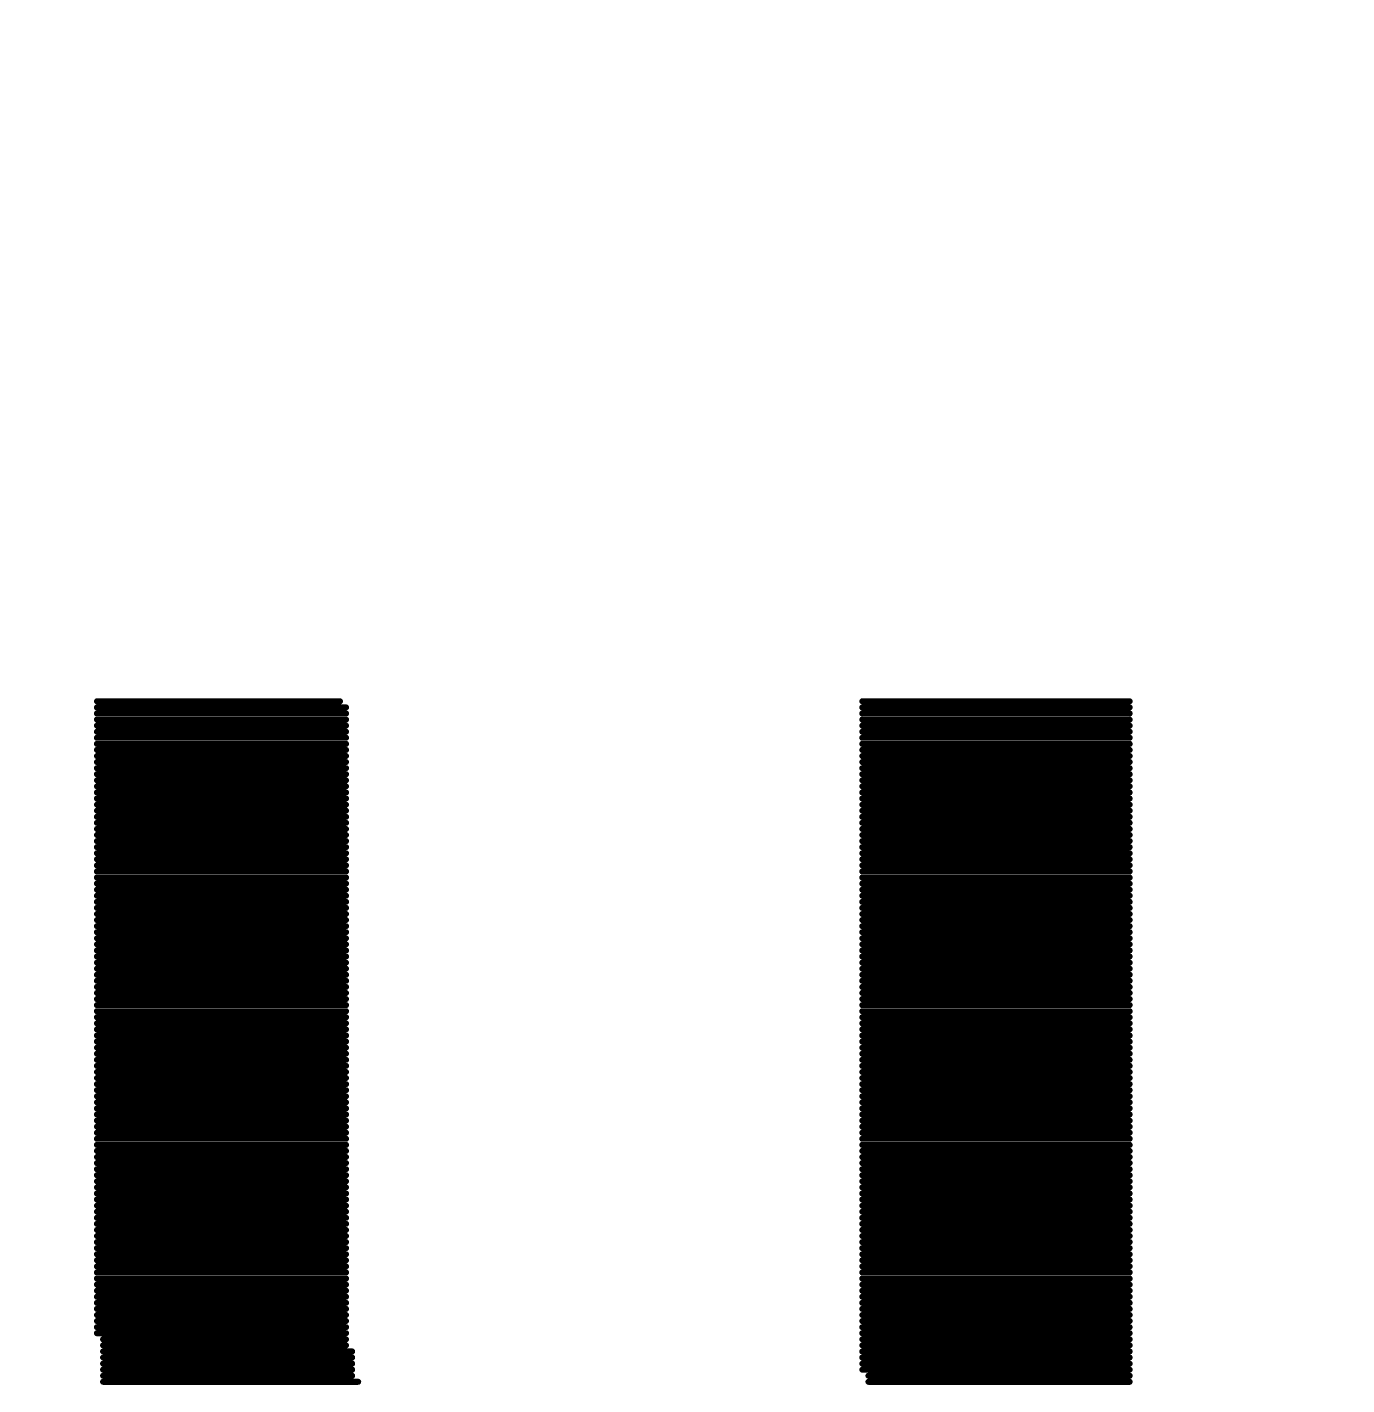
# Model space of a CAD drawing. Header units: millimetres. Extents: x -46.4 to 46.4, y -47.3 to 46.4.
# Drawn here: x -14.223 to -12.843, y 0.961 to 2.38 of the extents above; entities that cross this region are included whole.
import ezdxf

# ---------------------------------------------------------------- set-up
doc = ezdxf.new("R2010")
doc.units = ezdxf.units.MM
doc.layers.add('BottomOverlay', color=54, linetype='Continuous')
doc.layers.add('Mechanical1', color=6, linetype='Continuous')

# ---------------------------------------------------------------- blocks, each defined once
blk = doc.blocks.new('________2')
at = {"layer": 'BottomOverlay', "const_width": 0.00635}
for points in [[(9.8504, -1.3242), (10.1044, -1.3242)], [(9.8504, -1.3306), (10.1107, -1.3306)], [(9.8504, -1.3369), (10.1107, -1.3369)], [(10.6505, -1.3242), (10.9299, -1.3242)], [(10.6505, -1.3306), (10.9299, -1.3306)], [(10.6505, -1.3369), (10.9299, -1.3369)], [(9.8504, -1.3433), (10.1107, -1.3433)], [(9.8504, -1.3496), (10.1107, -1.3496)], [(10.6505, -1.3433), (10.9299, -1.3433)], [(10.6505, -1.3496), (10.9299, -1.3496)], [(9.8504, -1.356), (10.1107, -1.356)], [(9.8504, -1.3623), (10.1107, -1.3623)], [(10.6505, -1.356), (10.9299, -1.356)], [(10.6505, -1.3623), (10.9299, -1.3623)], [(9.8504, -1.3687), (10.1107, -1.3687)], [(9.8504, -1.375), (10.1107, -1.375)], [(10.6505, -1.3687), (10.9299, -1.3687)], [(10.6505, -1.375), (10.9299, -1.375)], [(9.8504, -1.3814), (10.1107, -1.3814)], [(9.8504, -1.3877), (10.1107, -1.3877)], [(10.6505, -1.3814), (10.9299, -1.3814)], [(10.6505, -1.3877), (10.9299, -1.3877)], [(9.8504, -1.3941), (10.1107, -1.3941)], [(9.8504, -1.4004), (10.1107, -1.4004)], [(9.8504, -1.4068), (10.1107, -1.4068)], [(10.6505, -1.3941), (10.9299, -1.3941)], [(10.6505, -1.4004), (10.9299, -1.4004)], [(10.6505, -1.4068), (10.9299, -1.4068)], [(9.8504, -1.4131), (10.1107, -1.4131)], [(9.8504, -1.4195), (10.1107, -1.4195)], [(10.6505, -1.4131), (10.9299, -1.4131)], [(10.6505, -1.4195), (10.9299, -1.4195)], [(9.8504, -1.4258), (10.1107, -1.4258)], [(9.8504, -1.4322), (10.1107, -1.4322)], [(10.6505, -1.4258), (10.9299, -1.4258)], [(10.6505, -1.4322), (10.9299, -1.4322)], [(9.8504, -1.4385), (10.1107, -1.4385)], [(9.8504, -1.4449), (10.1107, -1.4449)], [(10.6505, -1.4385), (10.9299, -1.4385)], [(10.6505, -1.4449), (10.9299, -1.4449)], [(9.8504, -1.4512), (10.1107, -1.4512)], [(9.8504, -1.4576), (10.1107, -1.4576)], [(9.8504, -1.4639), (10.1107, -1.4639)], [(10.6505, -1.4512), (10.9299, -1.4512)], [(10.6505, -1.4576), (10.9299, -1.4576)], [(10.6505, -1.4639), (10.9299, -1.4639)], [(9.8504, -1.4703), (10.1107, -1.4703)], [(9.8504, -1.4766), (10.1107, -1.4766)], [(10.6505, -1.4703), (10.9299, -1.4703)], [(10.6505, -1.4766), (10.9299, -1.4766)], [(9.8504, -1.483), (10.1107, -1.483)], [(9.8504, -1.4893), (10.1107, -1.4893)], [(10.6505, -1.483), (10.9299, -1.483)], [(10.6505, -1.4893), (10.9299, -1.4893)], [(9.8504, -1.4957), (10.1107, -1.4957)], [(9.8504, -1.502), (10.1107, -1.502)], [(10.6505, -1.4957), (10.9299, -1.4957)], [(10.6505, -1.502), (10.9299, -1.502)], [(9.8504, -1.5084), (10.1107, -1.5084)], [(9.8504, -1.5147), (10.1107, -1.5147)], [(9.8504, -1.5211), (10.1107, -1.5211)], [(10.6505, -1.5084), (10.9299, -1.5084)], [(10.6505, -1.5147), (10.9299, -1.5147)], [(10.6505, -1.5211), (10.9299, -1.5211)], [(9.8504, -1.5274), (10.1107, -1.5274)], [(9.8504, -1.5338), (10.1107, -1.5338)], [(10.6505, -1.5274), (10.9299, -1.5274)], [(10.6505, -1.5338), (10.9299, -1.5338)], [(9.8504, -1.5401), (10.1107, -1.5401)], [(9.8504, -1.5465), (10.1107, -1.5465)], [(10.6505, -1.5401), (10.9299, -1.5401)], [(10.6505, -1.5465), (10.9299, -1.5465)], [(9.8504, -1.5528), (10.1107, -1.5528)], [(9.8504, -1.5592), (10.1107, -1.5592)], [(10.6505, -1.5528), (10.9299, -1.5528)], [(10.6505, -1.5592), (10.9299, -1.5592)], [(9.8504, -1.5655), (10.1107, -1.5655)], [(9.8504, -1.5719), (10.1107, -1.5719)], [(9.8504, -1.5782), (10.1107, -1.5782)], [(10.6505, -1.5655), (10.9299, -1.5655)], [(10.6505, -1.5719), (10.9299, -1.5719)], [(10.6505, -1.5782), (10.9299, -1.5782)], [(9.8504, -1.5846), (10.1107, -1.5846)], [(9.8504, -1.5909), (10.1107, -1.5909)], [(10.6505, -1.5846), (10.9299, -1.5846)], [(10.6505, -1.5909), (10.9299, -1.5909)], [(9.8504, -1.5973), (10.1107, -1.5973)], [(9.8504, -1.6036), (10.1107, -1.6036)], [(10.6505, -1.5973), (10.9299, -1.5973)], [(10.6505, -1.6036), (10.9299, -1.6036)], [(9.8504, -1.61), (10.1107, -1.61)], [(9.8504, -1.6163), (10.1107, -1.6163)], [(10.6505, -1.61), (10.9299, -1.61)], [(10.6505, -1.6163), (10.9299, -1.6163)], [(9.8504, -1.6227), (10.1107, -1.6227)], [(9.8504, -1.629), (10.1107, -1.629)], [(10.6505, -1.6227), (10.9299, -1.6227)], [(10.6505, -1.629), (10.9299, -1.629)], [(9.8504, -1.6354), (10.1107, -1.6354)], [(9.8504, -1.6417), (10.1107, -1.6417)], [(9.8504, -1.6481), (10.1107, -1.6481)], [(10.6505, -1.6354), (10.9299, -1.6354)], [(10.6505, -1.6417), (10.9299, -1.6417)], [(10.6505, -1.6481), (10.9299, -1.6481)], [(9.8504, -1.6544), (10.1107, -1.6544)], [(9.8504, -1.6608), (10.1107, -1.6608)], [(10.6505, -1.6544), (10.9299, -1.6544)], [(10.6505, -1.6608), (10.9299, -1.6608)], [(9.8504, -1.6671), (10.1107, -1.6671)], [(9.8504, -1.6735), (10.1107, -1.6735)], [(10.6505, -1.6671), (10.9299, -1.6671)], [(10.6505, -1.6735), (10.9299, -1.6735)], [(9.8504, -1.6798), (10.1107, -1.6798)], [(9.8504, -1.6862), (10.1107, -1.6862)], [(10.6505, -1.6798), (10.9299, -1.6798)], [(10.6505, -1.6862), (10.9299, -1.6862)], [(9.8504, -1.6925), (10.1107, -1.6925)], [(9.8504, -1.6989), (10.1107, -1.6989)], [(9.8504, -1.7052), (10.1107, -1.7052)], [(10.6505, -1.6925), (10.9299, -1.6925)], [(10.6505, -1.6989), (10.9299, -1.6989)], [(10.6505, -1.7052), (10.9299, -1.7052)], [(9.8504, -1.7116), (10.1107, -1.7116)], [(9.8504, -1.7179), (10.1107, -1.7179)], [(10.6505, -1.7116), (10.9299, -1.7116)], [(10.6505, -1.7179), (10.9299, -1.7179)], [(9.8504, -1.7243), (10.1107, -1.7243)], [(9.8504, -1.7306), (10.1107, -1.7306)], [(10.6505, -1.7243), (10.9299, -1.7243)], [(10.6505, -1.7306), (10.9299, -1.7306)], [(9.8504, -1.737), (10.1107, -1.737)], [(9.8504, -1.7433), (10.1107, -1.7433)], [(10.6505, -1.737), (10.9299, -1.737)], [(10.6505, -1.7433), (10.9299, -1.7433)], [(9.8504, -1.7497), (10.1107, -1.7497)], [(9.8504, -1.756), (10.1107, -1.756)], [(9.8504, -1.7624), (10.1107, -1.7624)], [(10.6505, -1.7497), (10.9299, -1.7497)], [(10.6505, -1.756), (10.9299, -1.756)], [(10.6505, -1.7624), (10.9299, -1.7624)], [(9.8504, -1.7687), (10.1107, -1.7687)], [(9.8504, -1.7751), (10.1107, -1.7751)], [(10.6505, -1.7687), (10.9299, -1.7687)], [(10.6505, -1.7751), (10.9299, -1.7751)], [(9.8504, -1.7814), (10.1107, -1.7814)], [(9.8504, -1.7878), (10.1107, -1.7878)], [(10.6505, -1.7814), (10.9299, -1.7814)], [(10.6505, -1.7878), (10.9299, -1.7878)], [(9.8504, -1.7941), (10.1107, -1.7941)], [(9.8504, -1.8005), (10.1107, -1.8005)], [(10.6505, -1.7941), (10.9299, -1.7941)], [(10.6505, -1.8005), (10.9299, -1.8005)], [(9.8504, -1.8068), (10.1107, -1.8068)], [(9.8504, -1.8132), (10.1107, -1.8132)], [(10.6505, -1.8068), (10.9299, -1.8068)], [(10.6505, -1.8132), (10.9299, -1.8132)], [(9.8504, -1.8195), (10.1107, -1.8195)], [(9.8504, -1.8259), (10.1107, -1.8259)], [(9.8504, -1.8322), (10.1107, -1.8322)], [(10.6505, -1.8195), (10.9299, -1.8195)], [(10.6505, -1.8259), (10.9299, -1.8259)], [(10.6505, -1.8322), (10.9299, -1.8322)], [(9.8504, -1.8386), (10.1107, -1.8386)], [(9.8504, -1.8449), (10.1107, -1.8449)], [(10.6505, -1.8386), (10.9299, -1.8386)], [(10.6505, -1.8449), (10.9299, -1.8449)], [(9.8504, -1.8513), (10.1107, -1.8513)], [(9.8504, -1.8576), (10.1107, -1.8576)], [(10.6505, -1.8513), (10.9299, -1.8513)], [(10.6505, -1.8576), (10.9299, -1.8576)], [(9.8504, -1.864), (10.1107, -1.864)], [(9.8504, -1.8703), (10.1107, -1.8703)], [(10.6505, -1.864), (10.9299, -1.864)], [(10.6505, -1.8703), (10.9299, -1.8703)], [(9.8504, -1.8767), (10.1107, -1.8767)], [(9.8504, -1.883), (10.1107, -1.883)], [(9.8504, -1.8894), (10.1107, -1.8894)], [(10.6505, -1.8767), (10.9299, -1.8767)], [(10.6505, -1.883), (10.9299, -1.883)], [(10.6505, -1.8894), (10.9299, -1.8894)], [(9.8504, -1.8957), (10.1107, -1.8957)], [(9.8504, -1.9021), (10.1107, -1.9021)], [(10.6505, -1.8957), (10.9299, -1.8957)], [(10.6505, -1.9021), (10.9299, -1.9021)], [(9.8504, -1.9084), (10.1107, -1.9084)], [(9.8504, -1.9148), (10.1107, -1.9148)], [(10.6505, -1.9084), (10.9299, -1.9084)], [(10.6505, -1.9148), (10.9299, -1.9148)], [(9.8504, -1.9211), (10.1107, -1.9211)], [(9.8504, -1.9275), (10.1107, -1.9275)], [(10.6505, -1.9211), (10.9299, -1.9211)], [(10.6505, -1.9275), (10.9299, -1.9275)], [(9.8504, -1.9338), (10.1107, -1.9338)], [(9.8504, -1.9402), (10.1107, -1.9402)], [(9.8504, -1.9465), (10.1107, -1.9465)], [(10.6505, -1.9338), (10.9299, -1.9338)], [(10.6505, -1.9402), (10.9299, -1.9402)], [(10.6505, -1.9465), (10.9299, -1.9465)], [(9.8504, -1.9529), (10.1107, -1.9529)], [(9.8504, -1.9592), (10.1107, -1.9592)], [(10.6505, -1.9529), (10.9299, -1.9529)], [(10.6505, -1.9592), (10.9299, -1.9592)], [(9.8504, -1.9656), (10.1107, -1.9656)], [(9.8504, -1.9719), (10.1107, -1.9719)], [(10.6505, -1.9656), (10.9299, -1.9656)], [(10.6505, -1.9719), (10.9299, -1.9719)], [(9.8504, -1.9783), (10.1107, -1.9783)], [(9.8504, -1.9846), (10.1107, -1.9846)], [(10.6505, -1.9783), (10.9299, -1.9783)], [(10.6505, -1.9846), (10.9299, -1.9846)], [(9.8567, -1.991), (10.1107, -1.991)], [(9.8567, -1.9973), (10.1107, -1.9973)], [(9.8567, -2.0037), (10.1171, -2.0037)], [(10.6505, -1.991), (10.9299, -1.991)], [(10.6505, -1.9973), (10.9299, -1.9973)], [(10.6505, -2.0037), (10.9299, -2.0037)], [(9.8567, -2.01), (10.1171, -2.01)], [(9.8567, -2.0164), (10.1171, -2.0164)], [(10.6505, -2.01), (10.9299, -2.01)], [(10.6505, -2.0164), (10.9299, -2.0164)], [(9.8567, -2.0227), (10.1171, -2.0227)], [(9.8567, -2.0291), (10.1171, -2.0291)], [(10.6505, -2.0227), (10.9299, -2.0227)], [(10.6568, -2.0291), (10.9299, -2.0291)], [(9.8567, -2.0354), (10.1234, -2.0354)], [(10.6568, -2.0354), (10.9299, -2.0354)]]:
    blk.add_lwpolyline(points, dxfattribs=at)
at = {"layer": 'BottomOverlay', "const_width": 0.00317}
for points in [[(9.8488, -1.3242, 1), (9.852, -1.3242, 1)], [(9.8488, -1.3306, 1), (9.852, -1.3306, 1)], [(9.8488, -1.3369, 1), (9.852, -1.3369, 1)], [(10.1028, -1.3242, 1), (10.106, -1.3242, 1)], [(10.1092, -1.3306, 1), (10.1123, -1.3306, 1)], [(10.1092, -1.3369, 1), (10.1123, -1.3369, 1)], [(10.6489, -1.3242, 1), (10.6521, -1.3242, 1)], [(10.6489, -1.3306, 1), (10.6521, -1.3306, 1)], [(10.6489, -1.3369, 1), (10.6521, -1.3369, 1)], [(10.9283, -1.3242, 1), (10.9315, -1.3242, 1)], [(10.9283, -1.3306, 1), (10.9315, -1.3306, 1)], [(10.9283, -1.3369, 1), (10.9315, -1.3369, 1)], [(9.8488, -1.3433, 1), (9.852, -1.3433, 1)], [(9.8488, -1.3496, 1), (9.852, -1.3496, 1)], [(10.1092, -1.3433, 1), (10.1123, -1.3433, 1)], [(10.1092, -1.3496, 1), (10.1123, -1.3496, 1)], [(10.6489, -1.3433, 1), (10.6521, -1.3433, 1)], [(10.6489, -1.3496, 1), (10.6521, -1.3496, 1)], [(10.9283, -1.3433, 1), (10.9315, -1.3433, 1)], [(10.9283, -1.3496, 1), (10.9315, -1.3496, 1)], [(9.8488, -1.356, 1), (9.852, -1.356, 1)], [(9.8488, -1.3623, 1), (9.852, -1.3623, 1)], [(10.1092, -1.356, 1), (10.1123, -1.356, 1)], [(10.1092, -1.3623, 1), (10.1123, -1.3623, 1)], [(10.6489, -1.356, 1), (10.6521, -1.356, 1)], [(10.6489, -1.3623, 1), (10.6521, -1.3623, 1)], [(10.9283, -1.356, 1), (10.9315, -1.356, 1)], [(10.9283, -1.3623, 1), (10.9315, -1.3623, 1)], [(9.8488, -1.3687, 1), (9.852, -1.3687, 1)], [(9.8488, -1.375, 1), (9.852, -1.375, 1)], [(10.1092, -1.3687, 1), (10.1123, -1.3687, 1)], [(10.1092, -1.375, 1), (10.1123, -1.375, 1)], [(10.6489, -1.3687, 1), (10.6521, -1.3687, 1)], [(10.6489, -1.375, 1), (10.6521, -1.375, 1)], [(10.9283, -1.3687, 1), (10.9315, -1.3687, 1)], [(10.9283, -1.375, 1), (10.9315, -1.375, 1)], [(9.8488, -1.3814, 1), (9.852, -1.3814, 1)], [(9.8488, -1.3877, 1), (9.852, -1.3877, 1)], [(10.1092, -1.3814, 1), (10.1123, -1.3814, 1)], [(10.1092, -1.3877, 1), (10.1123, -1.3877, 1)], [(10.6489, -1.3814, 1), (10.6521, -1.3814, 1)], [(10.6489, -1.3877, 1), (10.6521, -1.3877, 1)], [(10.9283, -1.3814, 1), (10.9315, -1.3814, 1)], [(10.9283, -1.3877, 1), (10.9315, -1.3877, 1)], [(9.8488, -1.3941, 1), (9.852, -1.3941, 1)], [(9.8488, -1.4004, 1), (9.852, -1.4004, 1)], [(9.8488, -1.4068, 1), (9.852, -1.4068, 1)], [(10.1092, -1.3941, 1), (10.1123, -1.3941, 1)], [(10.1092, -1.4004, 1), (10.1123, -1.4004, 1)], [(10.1092, -1.4068, 1), (10.1123, -1.4068, 1)], [(10.6489, -1.3941, 1), (10.6521, -1.3941, 1)], [(10.6489, -1.4004, 1), (10.6521, -1.4004, 1)], [(10.6489, -1.4068, 1), (10.6521, -1.4068, 1)], [(10.9283, -1.3941, 1), (10.9315, -1.3941, 1)], [(10.9283, -1.4004, 1), (10.9315, -1.4004, 1)], [(10.9283, -1.4068, 1), (10.9315, -1.4068, 1)], [(9.8488, -1.4131, 1), (9.852, -1.4131, 1)], [(9.8488, -1.4195, 1), (9.852, -1.4195, 1)], [(10.1092, -1.4131, 1), (10.1123, -1.4131, 1)], [(10.1092, -1.4195, 1), (10.1123, -1.4195, 1)], [(10.6489, -1.4131, 1), (10.6521, -1.4131, 1)], [(10.6489, -1.4195, 1), (10.6521, -1.4195, 1)], [(10.9283, -1.4131, 1), (10.9315, -1.4131, 1)], [(10.9283, -1.4195, 1), (10.9315, -1.4195, 1)], [(9.8488, -1.4258, 1), (9.852, -1.4258, 1)], [(9.8488, -1.4322, 1), (9.852, -1.4322, 1)], [(10.1092, -1.4258, 1), (10.1123, -1.4258, 1)], [(10.1092, -1.4322, 1), (10.1123, -1.4322, 1)], [(10.6489, -1.4258, 1), (10.6521, -1.4258, 1)], [(10.6489, -1.4322, 1), (10.6521, -1.4322, 1)], [(10.9283, -1.4258, 1), (10.9315, -1.4258, 1)], [(10.9283, -1.4322, 1), (10.9315, -1.4322, 1)], [(9.8488, -1.4385, 1), (9.852, -1.4385, 1)], [(9.8488, -1.4449, 1), (9.852, -1.4449, 1)], [(10.1092, -1.4385, 1), (10.1123, -1.4385, 1)], [(10.1092, -1.4449, 1), (10.1123, -1.4449, 1)], [(10.6489, -1.4385, 1), (10.6521, -1.4385, 1)], [(10.6489, -1.4449, 1), (10.6521, -1.4449, 1)], [(10.9283, -1.4385, 1), (10.9315, -1.4385, 1)], [(10.9283, -1.4449, 1), (10.9315, -1.4449, 1)], [(9.8488, -1.4512, 1), (9.852, -1.4512, 1)], [(9.8488, -1.4576, 1), (9.852, -1.4576, 1)], [(9.8488, -1.4639, 1), (9.852, -1.4639, 1)], [(10.1092, -1.4512, 1), (10.1123, -1.4512, 1)], [(10.1092, -1.4576, 1), (10.1123, -1.4576, 1)], [(10.1092, -1.4639, 1), (10.1123, -1.4639, 1)], [(10.6489, -1.4512, 1), (10.6521, -1.4512, 1)], [(10.6489, -1.4576, 1), (10.6521, -1.4576, 1)], [(10.6489, -1.4639, 1), (10.6521, -1.4639, 1)], [(10.9283, -1.4512, 1), (10.9315, -1.4512, 1)], [(10.9283, -1.4576, 1), (10.9315, -1.4576, 1)], [(10.9283, -1.4639, 1), (10.9315, -1.4639, 1)], [(9.8488, -1.4703, 1), (9.852, -1.4703, 1)], [(9.8488, -1.4766, 1), (9.852, -1.4766, 1)], [(10.1092, -1.4703, 1), (10.1123, -1.4703, 1)], [(10.1092, -1.4766, 1), (10.1123, -1.4766, 1)], [(10.6489, -1.4703, 1), (10.6521, -1.4703, 1)], [(10.6489, -1.4766, 1), (10.6521, -1.4766, 1)], [(10.9283, -1.4703, 1), (10.9315, -1.4703, 1)], [(10.9283, -1.4766, 1), (10.9315, -1.4766, 1)], [(9.8488, -1.483, 1), (9.852, -1.483, 1)], [(9.8488, -1.4893, 1), (9.852, -1.4893, 1)], [(10.1092, -1.483, 1), (10.1123, -1.483, 1)], [(10.1092, -1.4893, 1), (10.1123, -1.4893, 1)], [(10.6489, -1.483, 1), (10.6521, -1.483, 1)], [(10.6489, -1.4893, 1), (10.6521, -1.4893, 1)], [(10.9283, -1.483, 1), (10.9315, -1.483, 1)], [(10.9283, -1.4893, 1), (10.9315, -1.4893, 1)], [(9.8488, -1.4957, 1), (9.852, -1.4957, 1)], [(9.8488, -1.502, 1), (9.852, -1.502, 1)], [(10.1092, -1.4957, 1), (10.1123, -1.4957, 1)], [(10.1092, -1.502, 1), (10.1123, -1.502, 1)], [(10.6489, -1.4957, 1), (10.6521, -1.4957, 1)], [(10.6489, -1.502, 1), (10.6521, -1.502, 1)], [(10.9283, -1.4957, 1), (10.9315, -1.4957, 1)], [(10.9283, -1.502, 1), (10.9315, -1.502, 1)], [(9.8488, -1.5084, 1), (9.852, -1.5084, 1)], [(9.8488, -1.5147, 1), (9.852, -1.5147, 1)], [(9.8488, -1.5211, 1), (9.852, -1.5211, 1)], [(10.1092, -1.5084, 1), (10.1123, -1.5084, 1)], [(10.1092, -1.5147, 1), (10.1123, -1.5147, 1)], [(10.1092, -1.5211, 1), (10.1123, -1.5211, 1)], [(10.6489, -1.5084, 1), (10.6521, -1.5084, 1)], [(10.6489, -1.5147, 1), (10.6521, -1.5147, 1)], [(10.6489, -1.5211, 1), (10.6521, -1.5211, 1)], [(10.9283, -1.5084, 1), (10.9315, -1.5084, 1)], [(10.9283, -1.5147, 1), (10.9315, -1.5147, 1)], [(10.9283, -1.5211, 1), (10.9315, -1.5211, 1)], [(9.8488, -1.5274, 1), (9.852, -1.5274, 1)], [(9.8488, -1.5338, 1), (9.852, -1.5338, 1)], [(10.1092, -1.5274, 1), (10.1123, -1.5274, 1)], [(10.1092, -1.5338, 1), (10.1123, -1.5338, 1)], [(10.6489, -1.5274, 1), (10.6521, -1.5274, 1)], [(10.6489, -1.5338, 1), (10.6521, -1.5338, 1)], [(10.9283, -1.5274, 1), (10.9315, -1.5274, 1)], [(10.9283, -1.5338, 1), (10.9315, -1.5338, 1)], [(9.8488, -1.5401, 1), (9.852, -1.5401, 1)], [(9.8488, -1.5465, 1), (9.852, -1.5465, 1)], [(10.1092, -1.5401, 1), (10.1123, -1.5401, 1)], [(10.1092, -1.5465, 1), (10.1123, -1.5465, 1)], [(10.6489, -1.5401, 1), (10.6521, -1.5401, 1)], [(10.6489, -1.5465, 1), (10.6521, -1.5465, 1)], [(10.9283, -1.5401, 1), (10.9315, -1.5401, 1)], [(10.9283, -1.5465, 1), (10.9315, -1.5465, 1)], [(9.8488, -1.5528, 1), (9.852, -1.5528, 1)], [(9.8488, -1.5592, 1), (9.852, -1.5592, 1)], [(10.1092, -1.5528, 1), (10.1123, -1.5528, 1)], [(10.1092, -1.5592, 1), (10.1123, -1.5592, 1)], [(10.6489, -1.5528, 1), (10.6521, -1.5528, 1)], [(10.6489, -1.5592, 1), (10.6521, -1.5592, 1)], [(10.9283, -1.5528, 1), (10.9315, -1.5528, 1)], [(10.9283, -1.5592, 1), (10.9315, -1.5592, 1)], [(9.8488, -1.5655, 1), (9.852, -1.5655, 1)], [(9.8488, -1.5719, 1), (9.852, -1.5719, 1)], [(9.8488, -1.5782, 1), (9.852, -1.5782, 1)], [(10.1092, -1.5655, 1), (10.1123, -1.5655, 1)], [(10.1092, -1.5719, 1), (10.1123, -1.5719, 1)], [(10.1092, -1.5782, 1), (10.1123, -1.5782, 1)], [(10.6489, -1.5655, 1), (10.6521, -1.5655, 1)], [(10.6489, -1.5719, 1), (10.6521, -1.5719, 1)], [(10.6489, -1.5782, 1), (10.6521, -1.5782, 1)], [(10.9283, -1.5655, 1), (10.9315, -1.5655, 1)], [(10.9283, -1.5719, 1), (10.9315, -1.5719, 1)], [(10.9283, -1.5782, 1), (10.9315, -1.5782, 1)], [(9.8488, -1.5846, 1), (9.852, -1.5846, 1)], [(9.8488, -1.5909, 1), (9.852, -1.5909, 1)], [(10.1092, -1.5846, 1), (10.1123, -1.5846, 1)], [(10.1092, -1.5909, 1), (10.1123, -1.5909, 1)], [(10.6489, -1.5846, 1), (10.6521, -1.5846, 1)], [(10.6489, -1.5909, 1), (10.6521, -1.5909, 1)], [(10.9283, -1.5846, 1), (10.9315, -1.5846, 1)], [(10.9283, -1.5909, 1), (10.9315, -1.5909, 1)], [(9.8488, -1.5973, 1), (9.852, -1.5973, 1)], [(9.8488, -1.6036, 1), (9.852, -1.6036, 1)], [(10.1092, -1.5973, 1), (10.1123, -1.5973, 1)], [(10.1092, -1.6036, 1), (10.1123, -1.6036, 1)], [(10.6489, -1.5973, 1), (10.6521, -1.5973, 1)], [(10.6489, -1.6036, 1), (10.6521, -1.6036, 1)], [(10.9283, -1.5973, 1), (10.9315, -1.5973, 1)], [(10.9283, -1.6036, 1), (10.9315, -1.6036, 1)], [(9.8488, -1.61, 1), (9.852, -1.61, 1)], [(9.8488, -1.6163, 1), (9.852, -1.6163, 1)], [(10.1092, -1.61, 1), (10.1123, -1.61, 1)], [(10.1092, -1.6163, 1), (10.1123, -1.6163, 1)], [(10.6489, -1.61, 1), (10.6521, -1.61, 1)], [(10.6489, -1.6163, 1), (10.6521, -1.6163, 1)], [(10.9283, -1.61, 1), (10.9315, -1.61, 1)], [(10.9283, -1.6163, 1), (10.9315, -1.6163, 1)], [(9.8488, -1.6227, 1), (9.852, -1.6227, 1)], [(9.8488, -1.629, 1), (9.852, -1.629, 1)], [(10.1092, -1.6227, 1), (10.1123, -1.6227, 1)], [(10.1092, -1.629, 1), (10.1123, -1.629, 1)], [(10.6489, -1.6227, 1), (10.6521, -1.6227, 1)], [(10.6489, -1.629, 1), (10.6521, -1.629, 1)], [(10.9283, -1.6227, 1), (10.9315, -1.6227, 1)], [(10.9283, -1.629, 1), (10.9315, -1.629, 1)], [(9.8488, -1.6354, 1), (9.852, -1.6354, 1)], [(9.8488, -1.6417, 1), (9.852, -1.6417, 1)], [(9.8488, -1.6481, 1), (9.852, -1.6481, 1)], [(10.1092, -1.6354, 1), (10.1123, -1.6354, 1)], [(10.1092, -1.6417, 1), (10.1123, -1.6417, 1)], [(10.1092, -1.6481, 1), (10.1123, -1.6481, 1)], [(10.6489, -1.6354, 1), (10.6521, -1.6354, 1)], [(10.6489, -1.6417, 1), (10.6521, -1.6417, 1)], [(10.6489, -1.6481, 1), (10.6521, -1.6481, 1)], [(10.9283, -1.6354, 1), (10.9315, -1.6354, 1)], [(10.9283, -1.6417, 1), (10.9315, -1.6417, 1)], [(10.9283, -1.6481, 1), (10.9315, -1.6481, 1)], [(9.8488, -1.6544, 1), (9.852, -1.6544, 1)], [(9.8488, -1.6608, 1), (9.852, -1.6608, 1)], [(10.1092, -1.6544, 1), (10.1123, -1.6544, 1)], [(10.1092, -1.6608, 1), (10.1123, -1.6608, 1)], [(10.6489, -1.6544, 1), (10.6521, -1.6544, 1)], [(10.6489, -1.6608, 1), (10.6521, -1.6608, 1)], [(10.9283, -1.6544, 1), (10.9315, -1.6544, 1)], [(10.9283, -1.6608, 1), (10.9315, -1.6608, 1)], [(9.8488, -1.6671, 1), (9.852, -1.6671, 1)], [(9.8488, -1.6735, 1), (9.852, -1.6735, 1)], [(10.1092, -1.6671, 1), (10.1123, -1.6671, 1)], [(10.1092, -1.6735, 1), (10.1123, -1.6735, 1)], [(10.6489, -1.6671, 1), (10.6521, -1.6671, 1)], [(10.6489, -1.6735, 1), (10.6521, -1.6735, 1)], [(10.9283, -1.6671, 1), (10.9315, -1.6671, 1)], [(10.9283, -1.6735, 1), (10.9315, -1.6735, 1)], [(9.8488, -1.6798, 1), (9.852, -1.6798, 1)], [(9.8488, -1.6862, 1), (9.852, -1.6862, 1)], [(10.1092, -1.6798, 1), (10.1123, -1.6798, 1)], [(10.1092, -1.6862, 1), (10.1123, -1.6862, 1)], [(10.6489, -1.6798, 1), (10.6521, -1.6798, 1)], [(10.6489, -1.6862, 1), (10.6521, -1.6862, 1)], [(10.9283, -1.6798, 1), (10.9315, -1.6798, 1)], [(10.9283, -1.6862, 1), (10.9315, -1.6862, 1)], [(9.8488, -1.6925, 1), (9.852, -1.6925, 1)], [(9.8488, -1.6989, 1), (9.852, -1.6989, 1)], [(9.8488, -1.7052, 1), (9.852, -1.7052, 1)], [(10.1092, -1.6925, 1), (10.1123, -1.6925, 1)], [(10.1092, -1.6989, 1), (10.1123, -1.6989, 1)], [(10.1092, -1.7052, 1), (10.1123, -1.7052, 1)], [(10.6489, -1.6925, 1), (10.6521, -1.6925, 1)], [(10.6489, -1.6989, 1), (10.6521, -1.6989, 1)], [(10.6489, -1.7052, 1), (10.6521, -1.7052, 1)], [(10.9283, -1.6925, 1), (10.9315, -1.6925, 1)], [(10.9283, -1.6989, 1), (10.9315, -1.6989, 1)], [(10.9283, -1.7052, 1), (10.9315, -1.7052, 1)], [(9.8488, -1.7116, 1), (9.852, -1.7116, 1)], [(9.8488, -1.7179, 1), (9.852, -1.7179, 1)], [(10.1092, -1.7116, 1), (10.1123, -1.7116, 1)], [(10.1092, -1.7179, 1), (10.1123, -1.7179, 1)], [(10.6489, -1.7116, 1), (10.6521, -1.7116, 1)], [(10.6489, -1.7179, 1), (10.6521, -1.7179, 1)], [(10.9283, -1.7116, 1), (10.9315, -1.7116, 1)], [(10.9283, -1.7179, 1), (10.9315, -1.7179, 1)], [(9.8488, -1.7243, 1), (9.852, -1.7243, 1)], [(9.8488, -1.7306, 1), (9.852, -1.7306, 1)], [(10.1092, -1.7243, 1), (10.1123, -1.7243, 1)], [(10.1092, -1.7306, 1), (10.1123, -1.7306, 1)], [(10.6489, -1.7243, 1), (10.6521, -1.7243, 1)], [(10.6489, -1.7306, 1), (10.6521, -1.7306, 1)], [(10.9283, -1.7243, 1), (10.9315, -1.7243, 1)], [(10.9283, -1.7306, 1), (10.9315, -1.7306, 1)], [(9.8488, -1.737, 1), (9.852, -1.737, 1)], [(9.8488, -1.7433, 1), (9.852, -1.7433, 1)], [(10.1092, -1.737, 1), (10.1123, -1.737, 1)], [(10.1092, -1.7433, 1), (10.1123, -1.7433, 1)], [(10.6489, -1.737, 1), (10.6521, -1.737, 1)], [(10.6489, -1.7433, 1), (10.6521, -1.7433, 1)], [(10.9283, -1.737, 1), (10.9315, -1.737, 1)], [(10.9283, -1.7433, 1), (10.9315, -1.7433, 1)], [(9.8488, -1.7497, 1), (9.852, -1.7497, 1)], [(9.8488, -1.756, 1), (9.852, -1.756, 1)], [(9.8488, -1.7624, 1), (9.852, -1.7624, 1)], [(10.1092, -1.7497, 1), (10.1123, -1.7497, 1)], [(10.1092, -1.756, 1), (10.1123, -1.756, 1)], [(10.1092, -1.7624, 1), (10.1123, -1.7624, 1)], [(10.6489, -1.7497, 1), (10.6521, -1.7497, 1)], [(10.6489, -1.756, 1), (10.6521, -1.756, 1)], [(10.6489, -1.7624, 1), (10.6521, -1.7624, 1)], [(10.9283, -1.7497, 1), (10.9315, -1.7497, 1)], [(10.9283, -1.756, 1), (10.9315, -1.756, 1)], [(10.9283, -1.7624, 1), (10.9315, -1.7624, 1)], [(9.8488, -1.7687, 1), (9.852, -1.7687, 1)], [(9.8488, -1.7751, 1), (9.852, -1.7751, 1)], [(10.1092, -1.7687, 1), (10.1123, -1.7687, 1)], [(10.1092, -1.7751, 1), (10.1123, -1.7751, 1)], [(10.6489, -1.7687, 1), (10.6521, -1.7687, 1)], [(10.6489, -1.7751, 1), (10.6521, -1.7751, 1)], [(10.9283, -1.7687, 1), (10.9315, -1.7687, 1)], [(10.9283, -1.7751, 1), (10.9315, -1.7751, 1)], [(9.8488, -1.7814, 1), (9.852, -1.7814, 1)], [(9.8488, -1.7878, 1), (9.852, -1.7878, 1)], [(10.1092, -1.7814, 1), (10.1123, -1.7814, 1)], [(10.1092, -1.7878, 1), (10.1123, -1.7878, 1)], [(10.6489, -1.7814, 1), (10.6521, -1.7814, 1)], [(10.6489, -1.7878, 1), (10.6521, -1.7878, 1)], [(10.9283, -1.7814, 1), (10.9315, -1.7814, 1)], [(10.9283, -1.7878, 1), (10.9315, -1.7878, 1)], [(9.8488, -1.7941, 1), (9.852, -1.7941, 1)], [(9.8488, -1.8005, 1), (9.852, -1.8005, 1)], [(10.1092, -1.7941, 1), (10.1123, -1.7941, 1)], [(10.1092, -1.8005, 1), (10.1123, -1.8005, 1)], [(10.6489, -1.7941, 1), (10.6521, -1.7941, 1)], [(10.6489, -1.8005, 1), (10.6521, -1.8005, 1)], [(10.9283, -1.7941, 1), (10.9315, -1.7941, 1)], [(10.9283, -1.8005, 1), (10.9315, -1.8005, 1)], [(9.8488, -1.8068, 1), (9.852, -1.8068, 1)], [(9.8488, -1.8132, 1), (9.852, -1.8132, 1)], [(10.1092, -1.8068, 1), (10.1123, -1.8068, 1)], [(10.1092, -1.8132, 1), (10.1123, -1.8132, 1)], [(10.6489, -1.8068, 1), (10.6521, -1.8068, 1)], [(10.6489, -1.8132, 1), (10.6521, -1.8132, 1)], [(10.9283, -1.8068, 1), (10.9315, -1.8068, 1)], [(10.9283, -1.8132, 1), (10.9315, -1.8132, 1)], [(9.8488, -1.8195, 1), (9.852, -1.8195, 1)], [(9.8488, -1.8259, 1), (9.852, -1.8259, 1)], [(9.8488, -1.8322, 1), (9.852, -1.8322, 1)], [(10.1092, -1.8195, 1), (10.1123, -1.8195, 1)], [(10.1092, -1.8259, 1), (10.1123, -1.8259, 1)], [(10.1092, -1.8322, 1), (10.1123, -1.8322, 1)], [(10.6489, -1.8195, 1), (10.6521, -1.8195, 1)], [(10.6489, -1.8259, 1), (10.6521, -1.8259, 1)], [(10.6489, -1.8322, 1), (10.6521, -1.8322, 1)], [(10.9283, -1.8195, 1), (10.9315, -1.8195, 1)], [(10.9283, -1.8259, 1), (10.9315, -1.8259, 1)], [(10.9283, -1.8322, 1), (10.9315, -1.8322, 1)], [(9.8488, -1.8386, 1), (9.852, -1.8386, 1)], [(9.8488, -1.8449, 1), (9.852, -1.8449, 1)], [(10.1092, -1.8386, 1), (10.1123, -1.8386, 1)], [(10.1092, -1.8449, 1), (10.1123, -1.8449, 1)], [(10.6489, -1.8386, 1), (10.6521, -1.8386, 1)], [(10.6489, -1.8449, 1), (10.6521, -1.8449, 1)], [(10.9283, -1.8386, 1), (10.9315, -1.8386, 1)], [(10.9283, -1.8449, 1), (10.9315, -1.8449, 1)], [(9.8488, -1.8513, 1), (9.852, -1.8513, 1)], [(9.8488, -1.8576, 1), (9.852, -1.8576, 1)], [(10.1092, -1.8513, 1), (10.1123, -1.8513, 1)], [(10.1092, -1.8576, 1), (10.1123, -1.8576, 1)], [(10.6489, -1.8513, 1), (10.6521, -1.8513, 1)], [(10.6489, -1.8576, 1), (10.6521, -1.8576, 1)], [(10.9283, -1.8513, 1), (10.9315, -1.8513, 1)], [(10.9283, -1.8576, 1), (10.9315, -1.8576, 1)], [(9.8488, -1.864, 1), (9.852, -1.864, 1)], [(9.8488, -1.8703, 1), (9.852, -1.8703, 1)], [(10.1092, -1.864, 1), (10.1123, -1.864, 1)], [(10.1092, -1.8703, 1), (10.1123, -1.8703, 1)], [(10.6489, -1.864, 1), (10.6521, -1.864, 1)], [(10.6489, -1.8703, 1), (10.6521, -1.8703, 1)], [(10.9283, -1.864, 1), (10.9315, -1.864, 1)], [(10.9283, -1.8703, 1), (10.9315, -1.8703, 1)], [(9.8488, -1.8767, 1), (9.852, -1.8767, 1)], [(9.8488, -1.883, 1), (9.852, -1.883, 1)], [(9.8488, -1.8894, 1), (9.852, -1.8894, 1)], [(10.1092, -1.8767, 1), (10.1123, -1.8767, 1)], [(10.1092, -1.883, 1), (10.1123, -1.883, 1)], [(10.1092, -1.8894, 1), (10.1123, -1.8894, 1)], [(10.6489, -1.8767, 1), (10.6521, -1.8767, 1)], [(10.6489, -1.883, 1), (10.6521, -1.883, 1)], [(10.6489, -1.8894, 1), (10.6521, -1.8894, 1)], [(10.9283, -1.8767, 1), (10.9315, -1.8767, 1)], [(10.9283, -1.883, 1), (10.9315, -1.883, 1)], [(10.9283, -1.8894, 1), (10.9315, -1.8894, 1)], [(9.8488, -1.8957, 1), (9.852, -1.8957, 1)], [(9.8488, -1.9021, 1), (9.852, -1.9021, 1)], [(10.1092, -1.8957, 1), (10.1123, -1.8957, 1)], [(10.1092, -1.9021, 1), (10.1123, -1.9021, 1)], [(10.6489, -1.8957, 1), (10.6521, -1.8957, 1)], [(10.6489, -1.9021, 1), (10.6521, -1.9021, 1)], [(10.9283, -1.8957, 1), (10.9315, -1.8957, 1)], [(10.9283, -1.9021, 1), (10.9315, -1.9021, 1)], [(9.8488, -1.9084, 1), (9.852, -1.9084, 1)], [(9.8488, -1.9148, 1), (9.852, -1.9148, 1)], [(10.1092, -1.9084, 1), (10.1123, -1.9084, 1)], [(10.1092, -1.9148, 1), (10.1123, -1.9148, 1)], [(10.6489, -1.9084, 1), (10.6521, -1.9084, 1)], [(10.6489, -1.9148, 1), (10.6521, -1.9148, 1)], [(10.9283, -1.9084, 1), (10.9315, -1.9084, 1)], [(10.9283, -1.9148, 1), (10.9315, -1.9148, 1)], [(9.8488, -1.9211, 1), (9.852, -1.9211, 1)], [(9.8488, -1.9275, 1), (9.852, -1.9275, 1)], [(10.1092, -1.9211, 1), (10.1123, -1.9211, 1)], [(10.1092, -1.9275, 1), (10.1123, -1.9275, 1)], [(10.6489, -1.9211, 1), (10.6521, -1.9211, 1)], [(10.6489, -1.9275, 1), (10.6521, -1.9275, 1)], [(10.9283, -1.9211, 1), (10.9315, -1.9211, 1)], [(10.9283, -1.9275, 1), (10.9315, -1.9275, 1)], [(9.8488, -1.9338, 1), (9.852, -1.9338, 1)], [(9.8488, -1.9402, 1), (9.852, -1.9402, 1)], [(9.8488, -1.9465, 1), (9.852, -1.9465, 1)], [(10.1092, -1.9338, 1), (10.1123, -1.9338, 1)], [(10.1092, -1.9402, 1), (10.1123, -1.9402, 1)], [(10.1092, -1.9465, 1), (10.1123, -1.9465, 1)], [(10.6489, -1.9338, 1), (10.6521, -1.9338, 1)], [(10.6489, -1.9402, 1), (10.6521, -1.9402, 1)], [(10.6489, -1.9465, 1), (10.6521, -1.9465, 1)], [(10.9283, -1.9338, 1), (10.9315, -1.9338, 1)], [(10.9283, -1.9402, 1), (10.9315, -1.9402, 1)], [(10.9283, -1.9465, 1), (10.9315, -1.9465, 1)], [(9.8488, -1.9529, 1), (9.852, -1.9529, 1)], [(9.8488, -1.9592, 1), (9.852, -1.9592, 1)], [(10.1092, -1.9529, 1), (10.1123, -1.9529, 1)], [(10.1092, -1.9592, 1), (10.1123, -1.9592, 1)], [(10.6489, -1.9529, 1), (10.6521, -1.9529, 1)], [(10.6489, -1.9592, 1), (10.6521, -1.9592, 1)], [(10.9283, -1.9529, 1), (10.9315, -1.9529, 1)], [(10.9283, -1.9592, 1), (10.9315, -1.9592, 1)], [(9.8488, -1.9656, 1), (9.852, -1.9656, 1)], [(9.8488, -1.9719, 1), (9.852, -1.9719, 1)], [(10.1092, -1.9656, 1), (10.1123, -1.9656, 1)], [(10.1092, -1.9719, 1), (10.1123, -1.9719, 1)], [(10.6489, -1.9656, 1), (10.6521, -1.9656, 1)], [(10.6489, -1.9719, 1), (10.6521, -1.9719, 1)], [(10.9283, -1.9656, 1), (10.9315, -1.9656, 1)], [(10.9283, -1.9719, 1), (10.9315, -1.9719, 1)], [(9.8488, -1.9783, 1), (9.852, -1.9783, 1)], [(9.8488, -1.9846, 1), (9.852, -1.9846, 1)], [(10.1092, -1.9783, 1), (10.1123, -1.9783, 1)], [(10.1092, -1.9846, 1), (10.1123, -1.9846, 1)], [(10.6489, -1.9783, 1), (10.6521, -1.9783, 1)], [(10.6489, -1.9846, 1), (10.6521, -1.9846, 1)], [(10.9283, -1.9783, 1), (10.9315, -1.9783, 1)], [(10.9283, -1.9846, 1), (10.9315, -1.9846, 1)], [(9.8552, -1.991, 1), (9.8583, -1.991, 1)], [(9.8552, -1.9973, 1), (9.8583, -1.9973, 1)], [(9.8552, -2.0037, 1), (9.8583, -2.0037, 1)], [(10.1092, -1.991, 1), (10.1123, -1.991, 1)], [(10.1092, -1.9973, 1), (10.1123, -1.9973, 1)], [(10.1155, -2.0037, 1), (10.1187, -2.0037, 1)], [(10.6489, -1.991, 1), (10.6521, -1.991, 1)], [(10.6489, -1.9973, 1), (10.6521, -1.9973, 1)], [(10.6489, -2.0037, 1), (10.6521, -2.0037, 1)], [(10.9283, -1.991, 1), (10.9315, -1.991, 1)], [(10.9283, -1.9973, 1), (10.9315, -1.9973, 1)], [(10.9283, -2.0037, 1), (10.9315, -2.0037, 1)], [(9.8552, -2.01, 1), (9.8583, -2.01, 1)], [(9.8552, -2.0164, 1), (9.8583, -2.0164, 1)], [(10.1155, -2.01, 1), (10.1187, -2.01, 1)], [(10.1155, -2.0164, 1), (10.1187, -2.0164, 1)], [(10.6489, -2.01, 1), (10.6521, -2.01, 1)], [(10.6489, -2.0164, 1), (10.6521, -2.0164, 1)], [(10.9283, -2.01, 1), (10.9315, -2.01, 1)], [(10.9283, -2.0164, 1), (10.9315, -2.0164, 1)], [(9.8552, -2.0227, 1), (9.8583, -2.0227, 1)], [(9.8552, -2.0291, 1), (9.8583, -2.0291, 1)], [(10.1155, -2.0227, 1), (10.1187, -2.0227, 1)], [(10.1155, -2.0291, 1), (10.1187, -2.0291, 1)], [(10.6489, -2.0227, 1), (10.6521, -2.0227, 1)], [(10.6553, -2.0291, 1), (10.6584, -2.0291, 1)], [(10.9283, -2.0227, 1), (10.9315, -2.0227, 1)], [(10.9283, -2.0291, 1), (10.9315, -2.0291, 1)], [(9.8552, -2.0354, 1), (9.8583, -2.0354, 1)], [(10.1219, -2.0354, 1), (10.125, -2.0354, 1)], [(10.6553, -2.0354, 1), (10.6584, -2.0354, 1)], [(10.9283, -2.0354, 1), (10.9315, -2.0354, 1)]]:
    blk.add_lwpolyline(points, format="xyb", close=True, dxfattribs=at)

msp = doc.modelspace()

# ---------------------------------------------------------------- linework, layer by layer
at = {"layer": 'BottomOverlay', "const_width": 0.508}
msp.add_lwpolyline([(-28.929, 0.9392, -0.221527), (-12.3943, 8.4487)], format="xyb", dxfattribs=at)
at = {"layer": 'Mechanical1', "const_width": 0.254}
msp.add_lwpolyline([(-46.2567, 0, -0.414214), (0, 46.2567)], format="xyb", dxfattribs=at)

# ---------------------------------------------------------------- block references
at = {"rotation": 360}
msp.add_blockref('________2', (-24, 3), dxfattribs=at)

doc.saveas('drawing.dxf')
